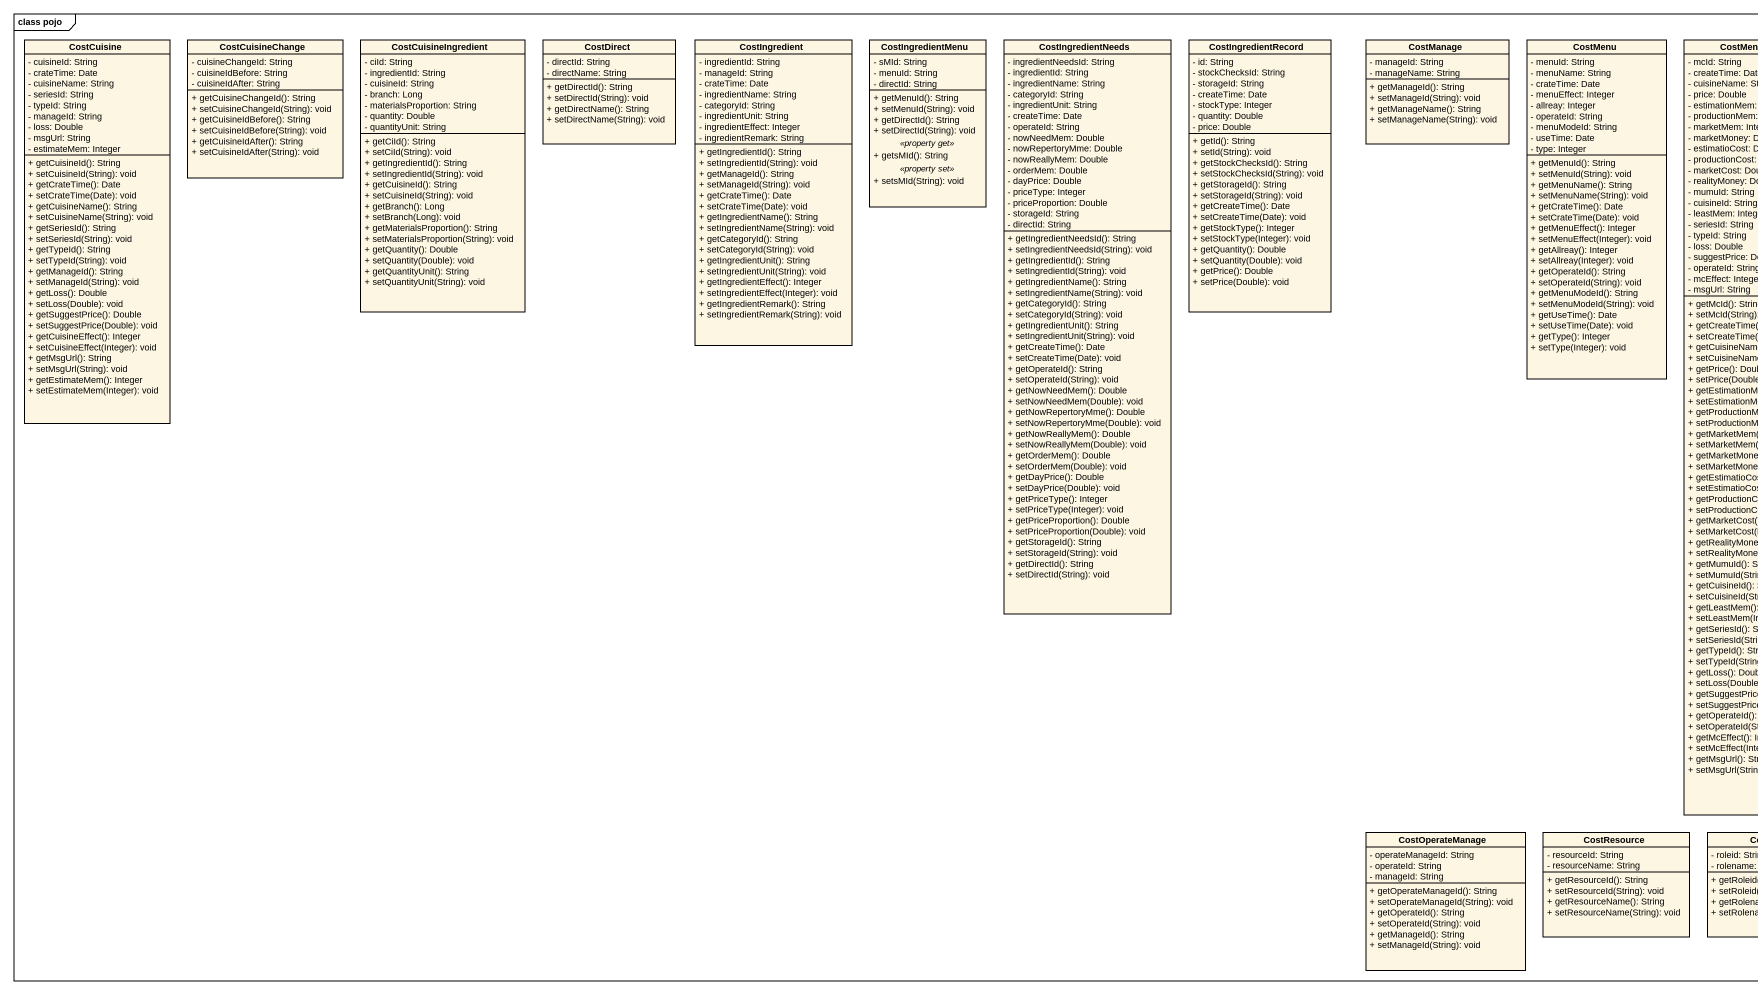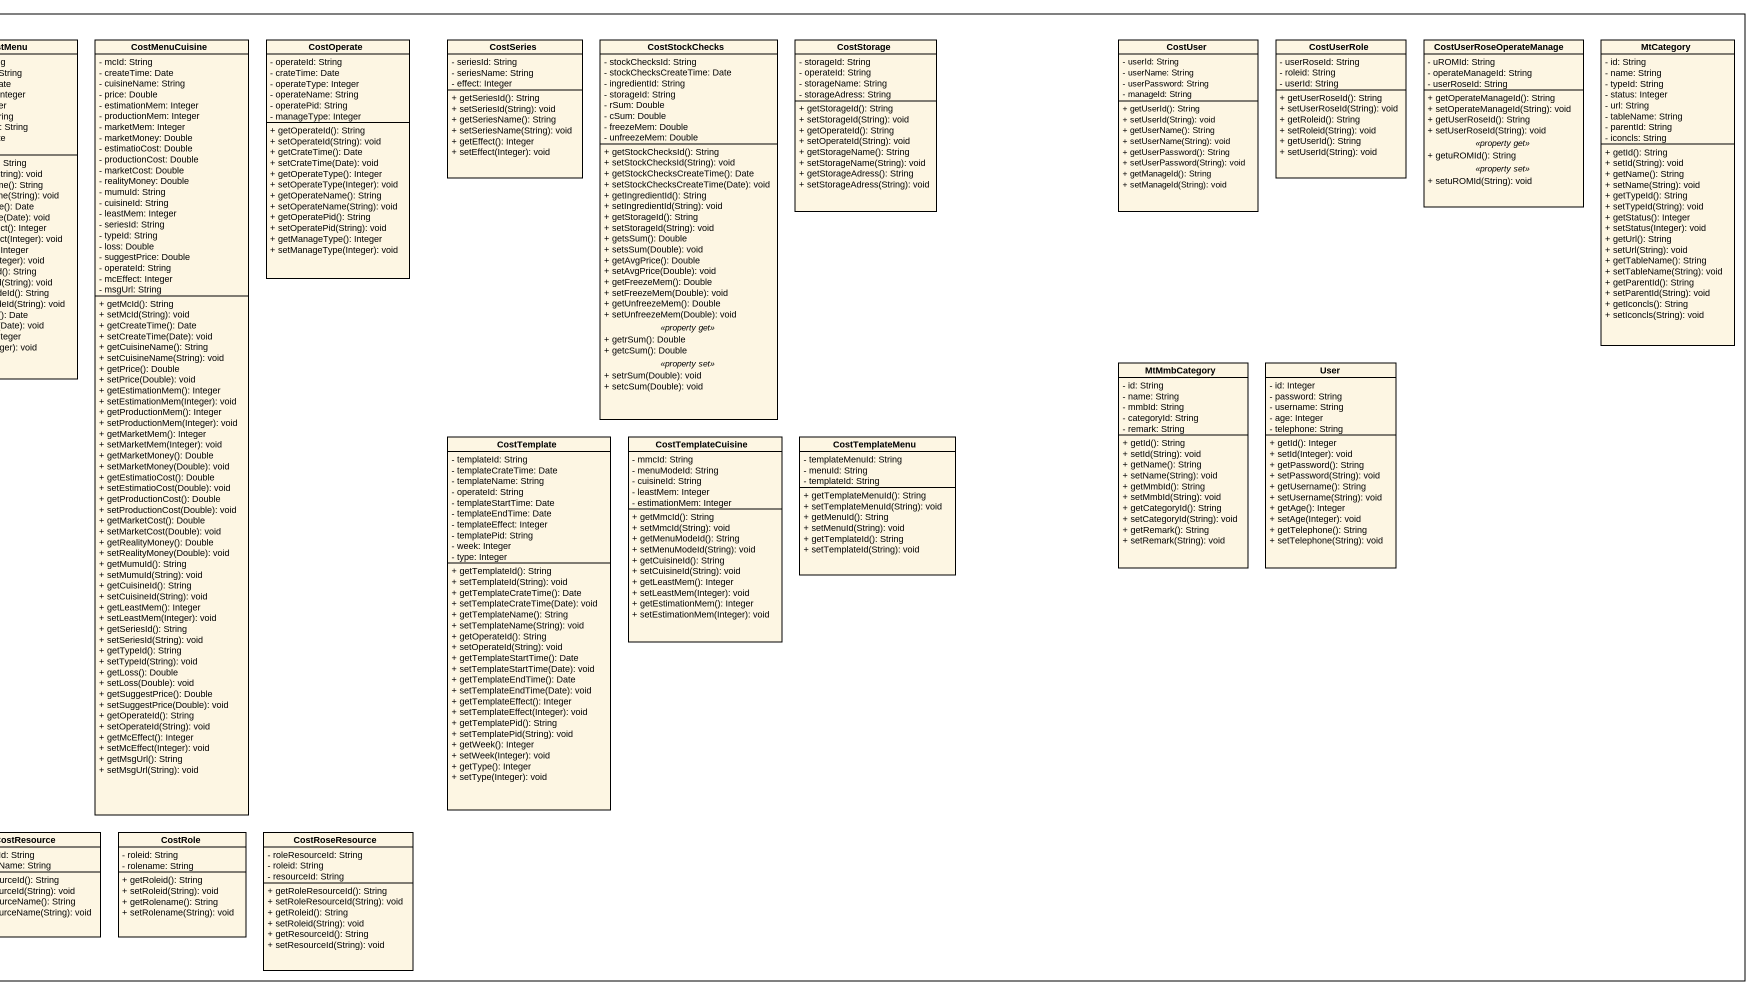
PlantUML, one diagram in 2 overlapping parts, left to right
@startuml
mainframe class pojo
hide circle
hide empty members
skinparam classAttributeIconSize 0
class CostCuisine {
  - cuisineId: String
  - crateTime: Date
  - cuisineName: String
  - seriesId: String
  - typeId: String
  - manageId: String
  - loss: Double
  - msgUrl: String
  - estimateMem: Integer
  + getCuisineId(): String
  + setCuisineId(String): void
  + getCrateTime(): Date
  + setCrateTime(Date): void
  + getCuisineName(): String
  + setCuisineName(String): void
  + getSeriesId(): String
  + setSeriesId(String): void
  + getTypeId(): String
  + setTypeId(String): void
  + getManageId(): String
  + setManageId(String): void
  + getLoss(): Double
  + setLoss(Double): void
  + getSuggestPrice(): Double
  + setSuggestPrice(Double): void
  + getCuisineEffect(): Integer
  + setCuisineEffect(Integer): void
  + getMsgUrl(): String
  + setMsgUrl(String): void
  + getEstimateMem(): Integer
  + setEstimateMem(Integer): void
}
class CostCuisineChange {
  - cuisineChangeId: String
  - cuisineIdBefore: String
  - cuisineIdAfter: String
  + getCuisineChangeId(): String
  + setCuisineChangeId(String): void
  + getCuisineIdBefore(): String
  + setCuisineIdBefore(String): void
  + getCuisineIdAfter(): String
  + setCuisineIdAfter(String): void
}
class CostCuisineIngredient {
  - ciId: String
  - ingredientId: String
  - cuisineId: String
  - branch: Long
  - materialsProportion: String
  - quantity: Double
  - quantityUnit: String
  + getCiId(): String
  + setCiId(String): void
  + getIngredientId(): String
  + setIngredientId(String): void
  + getCuisineId(): String
  + setCuisineId(String): void
  + getBranch(): Long
  + setBranch(Long): void
  + getMaterialsProportion(): String
  + setMaterialsProportion(String): void
  + getQuantity(): Double
  + setQuantity(Double): void
  + getQuantityUnit(): String
  + setQuantityUnit(String): void
}
class CostDirect {
  - directId: String
  - directName: String
  + getDirectId(): String
  + setDirectId(String): void
  + getDirectName(): String
  + setDirectName(String): void
}
class CostIngredient {
  - ingredientId: String
  - manageId: String
  - crateTime: Date
  - ingredientName: String
  - categoryId: String
  - ingredientUnit: String
  - ingredientEffect: Integer
  - ingredientRemark: String
  + getIngredientId(): String
  + setIngredientId(String): void
  + getManageId(): String
  + setManageId(String): void
  + getCrateTime(): Date
  + setCrateTime(Date): void
  + getIngredientName(): String
  + setIngredientName(String): void
  + getCategoryId(): String
  + setCategoryId(String): void
  + getIngredientUnit(): String
  + setIngredientUnit(String): void
  + getIngredientEffect(): Integer
  + setIngredientEffect(Integer): void
  + getIngredientRemark(): String
  + setIngredientRemark(String): void
}
class CostIngredientMenu {
  - sMId: String
  - menuId: String
  - directId: String
  --
  + getMenuId(): String
  + setMenuId(String): void
  + getDirectId(): String
  + setDirectId(String): void
  .. <<property get>> ..
  + getsMId(): String
  .. <<property set>> ..
  + setsMId(String): void
}
class CostIngredientNeeds {
  - ingredientNeedsId: String
  - ingredientId: String
  - ingredientName: String
  - categoryId: String
  - ingredientUnit: String
  - createTime: Date
  - operateId: String
  - nowNeedMem: Double
  - nowRepertoryMme: Double
  - nowReallyMem: Double
  - orderMem: Double
  - dayPrice: Double
  - priceType: Integer
  - priceProportion: Double
  - storageId: String
  - directId: String
  + getIngredientNeedsId(): String
  + setIngredientNeedsId(String): void
  + getIngredientId(): String
  + setIngredientId(String): void
  + getIngredientName(): String
  + setIngredientName(String): void
  + getCategoryId(): String
  + setCategoryId(String): void
  + getIngredientUnit(): String
  + setIngredientUnit(String): void
  + getCreateTime(): Date
  + setCreateTime(Date): void
  + getOperateId(): String
  + setOperateId(String): void
  + getNowNeedMem(): Double
  + setNowNeedMem(Double): void
  + getNowRepertoryMme(): Double
  + setNowRepertoryMme(Double): void
  + getNowReallyMem(): Double
  + setNowReallyMem(Double): void
  + getOrderMem(): Double
  + setOrderMem(Double): void
  + getDayPrice(): Double
  + setDayPrice(Double): void
  + getPriceType(): Integer
  + setPriceType(Integer): void
  + getPriceProportion(): Double
  + setPriceProportion(Double): void
  + getStorageId(): String
  + setStorageId(String): void
  + getDirectId(): String
  + setDirectId(String): void
}
class CostIngredientRecord {
  - id: String
  - stockChecksId: String
  - storageId: String
  - createTime: Date
  - stockType: Integer
  - quantity: Double
  - price: Double
  + getId(): String
  + setId(String): void
  + getStockChecksId(): String
  + setStockChecksId(String): void
  + getStorageId(): String
  + setStorageId(String): void
  + getCreateTime(): Date
  + setCreateTime(Date): void
  + getStockType(): Integer
  + setStockType(Integer): void
  + getQuantity(): Double
  + setQuantity(Double): void
  + getPrice(): Double
  + setPrice(Double): void
}
class CostManage {
  - manageId: String
  - manageName: String
  + getManageId(): String
  + setManageId(String): void
  + getManageName(): String
  + setManageName(String): void
}
class CostMenu {
  - menuId: String
  - menuName: String
  - crateTime: Date
  - menuEffect: Integer
  - allreay: Integer
  - operateId: String
  - menuModeId: String
  - useTime: Date
  - type: Integer
  + getMenuId(): String
  + setMenuId(String): void
  + getMenuName(): String
  + setMenuName(String): void
  + getCrateTime(): Date
  + setCrateTime(Date): void
  + getMenuEffect(): Integer
  + setMenuEffect(Integer): void
  + getAllreay(): Integer
  + setAllreay(Integer): void
  + getOperateId(): String
  + setOperateId(String): void
  + getMenuModeId(): String
  + setMenuModeId(String): void
  + getUseTime(): Date
  + setUseTime(Date): void
  + getType(): Integer
  + setType(Integer): void
}
class CostMenuCuisine {
  - mcId: String
  - createTime: Date
  - cuisineName: String
  - price: Double
  - estimationMem: Integer
  - productionMem: Integer
  - marketMem: Integer
  - marketMoney: Double
  - estimatioCost: Double
  - productionCost: Double
  - marketCost: Double
  - realityMoney: Double
  - mumuId: String
  - cuisineId: String
  - leastMem: Integer
  - seriesId: String
  - typeId: String
  - loss: Double
  - suggestPrice: Double
  - operateId: String
  - mcEffect: Integer
  - msgUrl: String
  + getMcId(): String
  + setMcId(String): void
  + getCreateTime(): Date
  + setCreateTime(Date): void
  + getCuisineName(): String
  + setCuisineName(String): void
  + getPrice(): Double
  + setPrice(Double): void
  + getEstimationMem(): Integer
  + setEstimationMem(Integer): void
  + getProductionMem(): Integer
  + setProductionMem(Integer): void
  + getMarketMem(): Integer
  + setMarketMem(Integer): void
  + getMarketMoney(): Double
  + setMarketMoney(Double): void
  + getEstimatioCost(): Double
  + setEstimatioCost(Double): void
  + getProductionCost(): Double
  + setProductionCost(Double): void
  + getMarketCost(): Double
  + setMarketCost(Double): void
  + getRealityMoney(): Double
  + setRealityMoney(Double): void
  + getMumuId(): String
  + setMumuId(String): void
  + getCuisineId(): String
  + setCuisineId(String): void
  + getLeastMem(): Integer
  + setLeastMem(Integer): void
  + getSeriesId(): String
  + setSeriesId(String): void
  + getTypeId(): String
  + setTypeId(String): void
  + getLoss(): Double
  + setLoss(Double): void
  + getSuggestPrice(): Double
  + setSuggestPrice(Double): void
  + getOperateId(): String
  + setOperateId(String): void
  + getMcEffect(): Integer
  + setMcEffect(Integer): void
  + getMsgUrl(): String
  + setMsgUrl(String): void
}
class CostOperate {
  - operateId: String
  - crateTime: Date
  - operateType: Integer
  - operateName: String
  - operatePid: String
  - manageType: Integer
  + getOperateId(): String
  + setOperateId(String): void
  + getCrateTime(): Date
  + setCrateTime(Date): void
  + getOperateType(): Integer
  + setOperateType(Integer): void
  + getOperateName(): String
  + setOperateName(String): void
  + getOperatePid(): String
  + setOperatePid(String): void
  + getManageType(): Integer
  + setManageType(Integer): void
}
class CostSeries {
  - seriesId: String
  - seriesName: String
  - effect: Integer
  + getSeriesId(): String
  + setSeriesId(String): void
  + getSeriesName(): String
  + setSeriesName(String): void
  + getEffect(): Integer
  + setEffect(Integer): void
}
class CostStockChecks {
  - stockChecksId: String
  - stockChecksCreateTime: Date
  - ingredientId: String
  - storageId: String
  - rSum: Double
  - cSum: Double
  - freezeMem: Double
  - unfreezeMem: Double
  --
  + getStockChecksId(): String
  + setStockChecksId(String): void
  + getStockChecksCreateTime(): Date
  + setStockChecksCreateTime(Date): void
  + getIngredientId(): String
  + setIngredientId(String): void
  + getStorageId(): String
  + setStorageId(String): void
  + getsSum(): Double
  + setsSum(Double): void
  + getAvgPrice(): Double
  + setAvgPrice(Double): void
  + getFreezeMem(): Double
  + setFreezeMem(Double): void
  + getUnfreezeMem(): Double
  + setUnfreezeMem(Double): void
  .. <<property get>> ..
  + getrSum(): Double
  + getcSum(): Double
  .. <<property set>> ..
  + setrSum(Double): void
  + setcSum(Double): void
}
class CostStorage {
  - storageId: String
  - operateId: String
  - storageName: String
  - storageAdress: String
  + getStorageId(): String
  + setStorageId(String): void
  + getOperateId(): String
  + setOperateId(String): void
  + getStorageName(): String
  + setStorageName(String): void
  + getStorageAdress(): String
  + setStorageAdress(String): void
}
class CostUser {
  - userId: String
  - userName: String
  - userPassword: String
  - manageId: String
  + getUserId(): String
  + setUserId(String): void
  + getUserName(): String
  + setUserName(String): void
  + getUserPassword(): String
  + setUserPassword(String): void
  + getManageId(): String
  + setManageId(String): void
}
class CostUserRole {
  - userRoseId: String
  - roleid: String
  - userId: String
  + getUserRoseId(): String
  + setUserRoseId(String): void
  + getRoleid(): String
  + setRoleid(String): void
  + getUserId(): String
  + setUserId(String): void
}
class CostUserRoseOperateManage {
  - uROMId: String
  - operateManageId: String
  - userRoseId: String
  --
  + getOperateManageId(): String
  + setOperateManageId(String): void
  + getUserRoseId(): String
  + setUserRoseId(String): void
  .. <<property get>> ..
  + getuROMId(): String
  .. <<property set>> ..
  + setuROMId(String): void
}
class MtCategory {
  - id: String
  - name: String
  - typeId: String
  - status: Integer
  - url: String
  - tableName: String
  - parentId: String
  - iconcls: String
  + getId(): String
  + setId(String): void
  + getName(): String
  + setName(String): void
  + getTypeId(): String
  + setTypeId(String): void
  + getStatus(): Integer
  + setStatus(Integer): void
  + getUrl(): String
  + setUrl(String): void
  + getTableName(): String
  + setTableName(String): void
  + getParentId(): String
  + setParentId(String): void
  + getIconcls(): String
  + setIconcls(String): void
}
class MtMmbCategory {
  - id: String
  - name: String
  - mmbId: String
  - categoryId: String
  - remark: String
  + getId(): String
  + setId(String): void
  + getName(): String
  + setName(String): void
  + getMmbId(): String
  + setMmbId(String): void
  + getCategoryId(): String
  + setCategoryId(String): void
  + getRemark(): String
  + setRemark(String): void
}
class User {
  - id: Integer
  - password: String
  - username: String
  - age: Integer
  - telephone: String
  + getId(): Integer
  + setId(Integer): void
  + getPassword(): String
  + setPassword(String): void
  + getUsername(): String
  + setUsername(String): void
  + getAge(): Integer
  + setAge(Integer): void
  + getTelephone(): String
  + setTelephone(String): void
}
class CostTemplate {
  - templateId: String
  - templateCrateTime: Date
  - templateName: String
  - operateId: String
  - templateStartTime: Date
  - templateEndTime: Date
  - templateEffect: Integer
  - templatePid: String
  - week: Integer
  - type: Integer
  + getTemplateId(): String
  + setTemplateId(String): void
  + getTemplateCrateTime(): Date
  + setTemplateCrateTime(Date): void
  + getTemplateName(): String
  + setTemplateName(String): void
  + getOperateId(): String
  + setOperateId(String): void
  + getTemplateStartTime(): Date
  + setTemplateStartTime(Date): void
  + getTemplateEndTime(): Date
  + setTemplateEndTime(Date): void
  + getTemplateEffect(): Integer
  + setTemplateEffect(Integer): void
  + getTemplatePid(): String
  + setTemplatePid(String): void
  + getWeek(): Integer
  + setWeek(Integer): void
  + getType(): Integer
  + setType(Integer): void
}
class CostTemplateCuisine {
  - mmcId: String
  - menuModeId: String
  - cuisineId: String
  - leastMem: Integer
  - estimationMem: Integer
  + getMmcId(): String
  + setMmcId(String): void
  + getMenuModeId(): String
  + setMenuModeId(String): void
  + getCuisineId(): String
  + setCuisineId(String): void
  + getLeastMem(): Integer
  + setLeastMem(Integer): void
  + getEstimationMem(): Integer
  + setEstimationMem(Integer): void
}
class CostTemplateMenu {
  - templateMenuId: String
  - menuId: String
  - templateId: String
  + getTemplateMenuId(): String
  + setTemplateMenuId(String): void
  + getMenuId(): String
  + setMenuId(String): void
  + getTemplateId(): String
  + setTemplateId(String): void
}
class CostOperateManage {
  - operateManageId: String
  - operateId: String
  - manageId: String
  + getOperateManageId(): String
  + setOperateManageId(String): void
  + getOperateId(): String
  + setOperateId(String): void
  + getManageId(): String
  + setManageId(String): void
}
class CostResource {
  - resourceId: String
  - resourceName: String
  + getResourceId(): String
  + setResourceId(String): void
  + getResourceName(): String
  + setResourceName(String): void
}
class CostRole {
  - roleid: String
  - rolename: String
  + getRoleid(): String
  + setRoleid(String): void
  + getRolename(): String
  + setRolename(String): void
}
class CostRoseResource {
  - roleResourceId: String
  - roleid: String
  - resourceId: String
  + getRoleResourceId(): String
  + setRoleResourceId(String): void
  + getRoleid(): String
  + setRoleid(String): void
  + getResourceId(): String
  + setResourceId(String): void
}
@enduml
